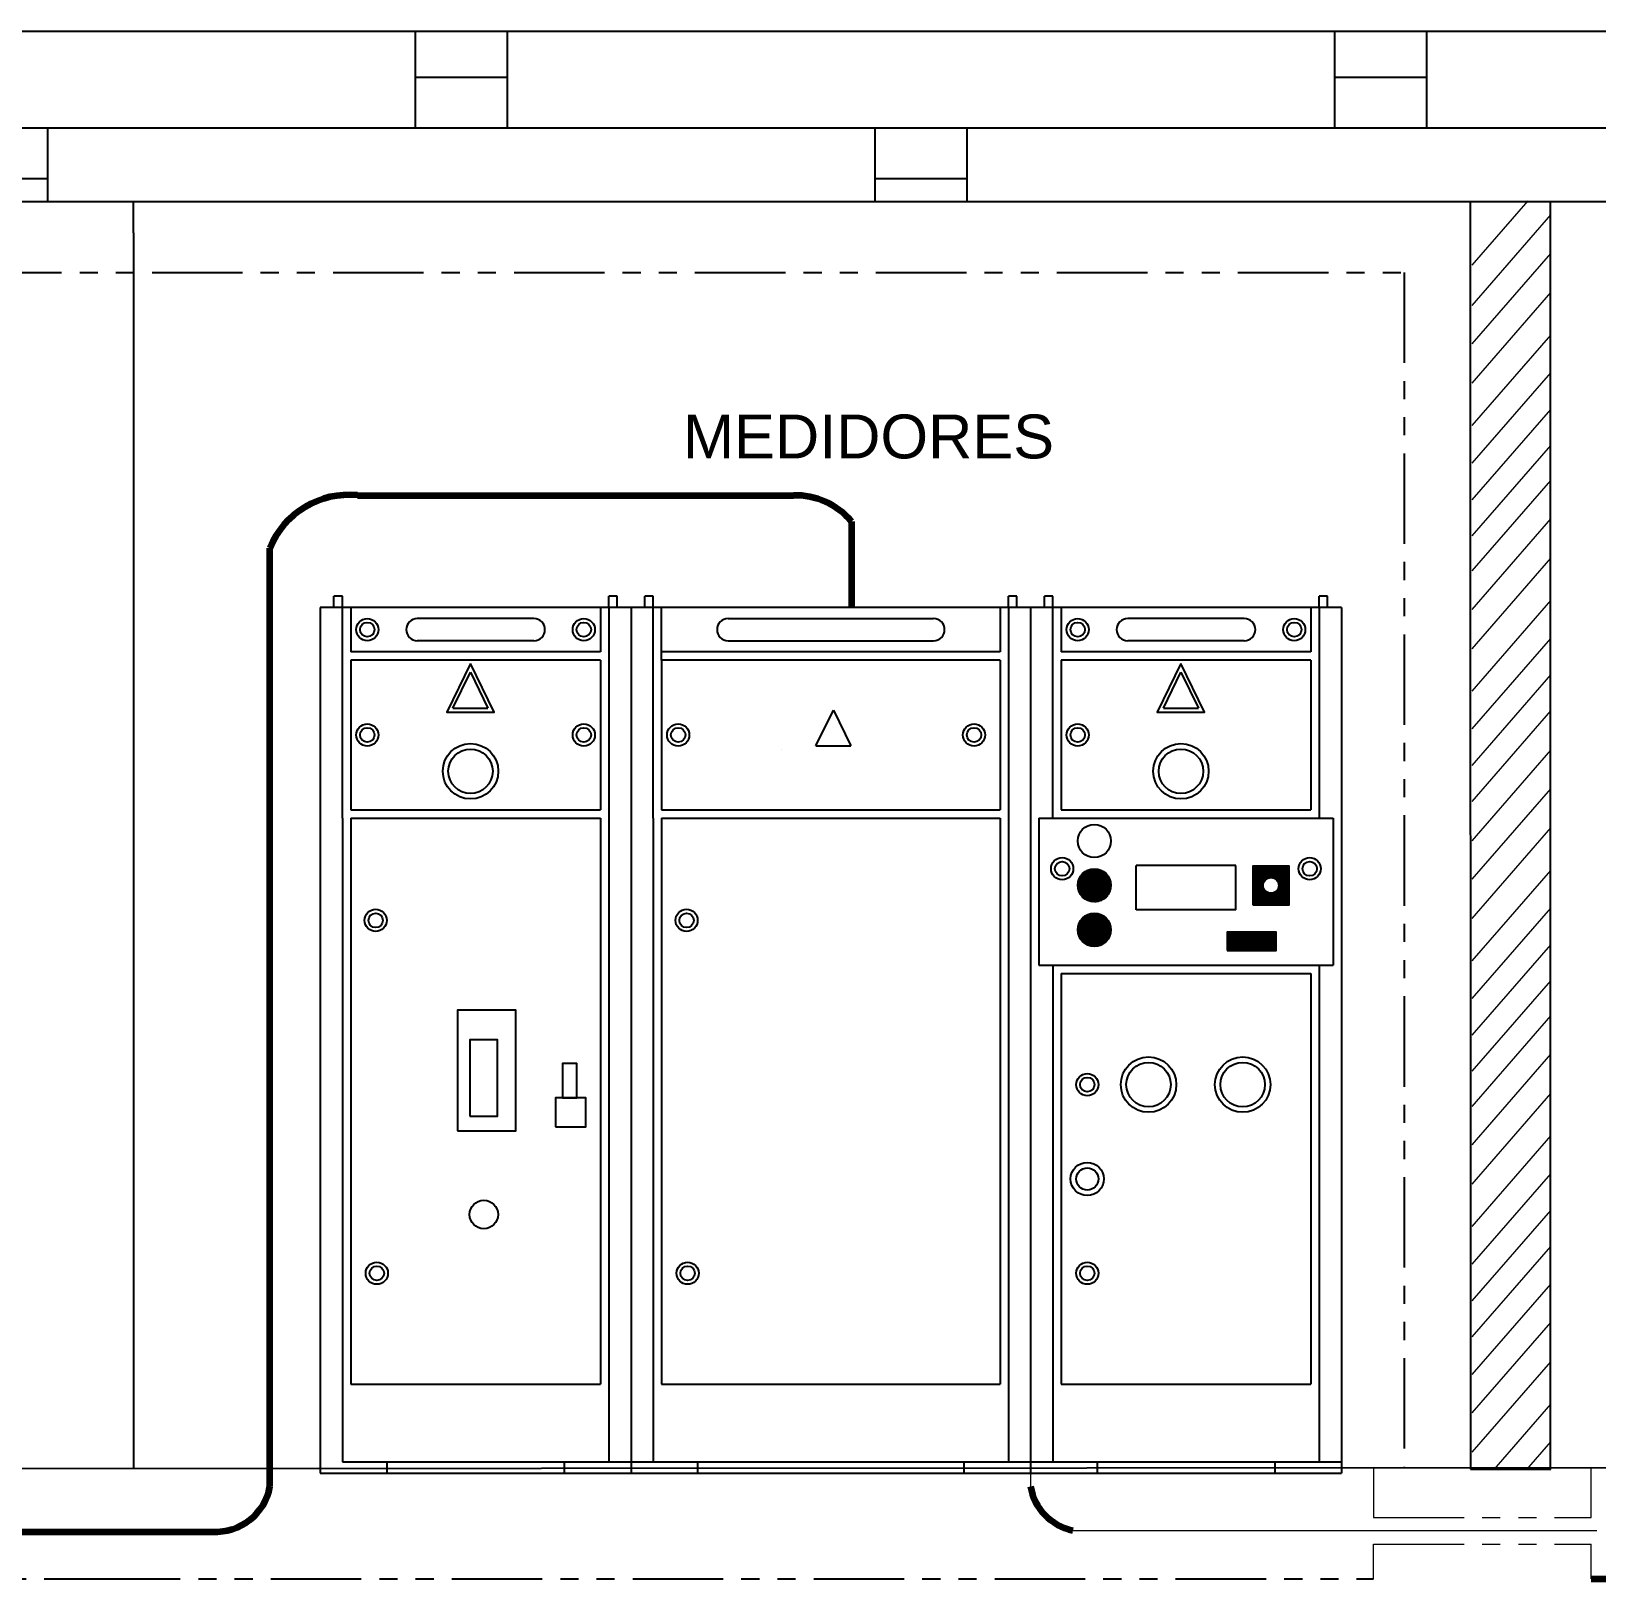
# Model space of a CAD drawing. Header units: millimetres. Extents: x 20 to 897, y 6 to 547.
# Drawn here: x 263.71 to 306.96, y 26.97 to 69.73 of the extents above; entities that cross this region are included whole.
import ezdxf

# ---------------------------------------------------------------- set-up
doc = ezdxf.new("R2010")
doc.units = ezdxf.units.MM
doc.linetypes.add('PHANTOM', pattern=[2.5, 1.25, -0.25, 0.25, -0.25, 0.25, -0.25])
doc.layers.get('0').update_dxf_attribs({"color": 162})
for name, color, linetype, lineweight in [('CABLEADO', 240, 'Continuous', 20), ('EQUIPO', 4, 'Continuous', 20), ('MUROS', 250, 'Continuous', 0)]:
    doc.layers.add(name, color=color, linetype=linetype, lineweight=lineweight)
doc.layers.add('Media Tensión', color=254, linetype='Continuous')
doc.styles.get("Standard").update_dxf_attribs({"font": 'arial.ttf'})
pattern_1 = [(45, (107.571069, 263.200668), (-0.00685253, 0.00685253), [])]

# ---------------------------------------------------------------- blocks, each defined once
blk = doc.blocks.new('Celda T')
at = {"layer": 'Media Tensión'}
h = blk.add_hatch(dxfattribs=at)
h.set_pattern_fill('_U', color=150, scale=0.009691, angle=45, style=0, pattern_type=0)
h.set_pattern_definition(pattern_1)
h.paths.add_polyline_path([(166.869, 303.443), (166.869, 303.152, 0.414214), (167.015, 303.298, 0.414214)])
h.paths.add_polyline_path([(166.869, 303.443, 0.414214), (166.724, 303.298, 0.414214), (166.869, 303.152)])
h = blk.add_hatch(dxfattribs=at)
h.set_pattern_fill('_U', color=150, scale=0.009691, angle=45, style=0, pattern_type=0)
h.set_pattern_definition(pattern_1)
h.paths.add_polyline_path([(168.569, 303.128), (168.569, 303.466), (168.254, 303.466), (168.254, 303.128)])
h.paths.add_polyline_path([(168.343, 303.297, -1), (168.48, 303.297, -1)], flags=16)
h = blk.add_hatch(dxfattribs=at)
h.set_pattern_fill('_U', color=150, scale=0.009691, angle=45, style=0, pattern_type=0)
h.set_pattern_definition(pattern_1)
h.paths.add_polyline_path([(166.869, 303.055, 0.414214), (166.724, 302.91), (166.869, 302.91)])
h.paths.add_polyline_path([(166.869, 303.055), (166.869, 302.765, 0.414214), (167.015, 302.91, 0.414214)])
h.paths.add_polyline_path([(166.869, 302.91), (166.724, 302.91, 0.414214), (166.869, 302.765)])
h = blk.add_hatch(dxfattribs=at)
h.set_pattern_fill('_U', color=150, scale=0.009691, angle=45, style=0, pattern_type=0)
h.set_pattern_definition(pattern_1)
h.paths.add_polyline_path([(168.029, 302.888), (168.029, 302.73), (168.457, 302.73), (168.457, 302.888)])
at = {"color": 150}
blk.add_line((160.11, 298.166), (169.026, 298.166), dxfattribs=at)
at = {"layer": 'Media Tensión', "color": 150}
for p, q in [((162.824, 305.725), (160.11, 305.725)), ((160.11, 305.725), (160.11, 298.166)), ((160.304, 305.822), (160.231, 305.822)), ((160.231, 305.725), (160.231, 305.822)), ((160.304, 305.725), (160.304, 305.822)), ((160.304, 305.337), (160.304, 305.725)), ((160.377, 305.725), (160.377, 305.337)), ((162.557, 305.725), (162.557, 305.337)), ((162.703, 305.822), (162.63, 305.822)), ((162.63, 305.725), (162.63, 305.822)), ((162.63, 305.725), (162.63, 305.337)), ((162.703, 305.725), (162.703, 305.822)), ((166.312, 305.725), (162.824, 305.725)), ((162.824, 305.725), (162.824, 298.166)), ((162.945, 305.725), (162.945, 305.822)), ((163.018, 305.822), (162.945, 305.822)), ((163.018, 305.725), (163.018, 305.822)), ((163.018, 303.884), (163.018, 305.725)), ((163.09, 305.265), (163.09, 305.725)), ((166.046, 305.725), (166.046, 305.337)), ((166.119, 305.725), (166.119, 305.822)), ((166.191, 305.822), (166.119, 305.822)), ((166.119, 305.725), (166.119, 305.337)), ((166.191, 305.725), (166.191, 305.822)), ((169.026, 305.725), (166.312, 305.725)), ((166.312, 305.725), (166.312, 298.166)), ((166.506, 305.822), (166.434, 305.822)), ((166.434, 305.725), (166.434, 305.822)), ((166.506, 305.725), (166.506, 305.822)), ((166.506, 305.337), (166.506, 305.725)), ((166.579, 305.725), (166.579, 305.337)), ((168.759, 305.725), (168.759, 305.337)), ((168.905, 305.822), (168.832, 305.822)), ((168.832, 305.725), (168.832, 305.822)), ((168.832, 305.725), (168.832, 305.337)), ((168.905, 305.725), (168.905, 305.822)), ((169.026, 305.725), (169.026, 298.166)), ((161.976, 305.628), (160.958, 305.628)), ((163.672, 305.628), (165.465, 305.628)), ((168.178, 305.628), (167.16, 305.628)), ((161.976, 305.434), (160.958, 305.434)), ((163.672, 305.434), (165.465, 305.434)), ((168.178, 305.434), (167.16, 305.434)), ((160.304, 303.884), (160.304, 305.337)), ((162.557, 305.337), (160.377, 305.337)), ((162.63, 305.337), (162.63, 303.884)), ((166.046, 305.337), (163.09, 305.337)), ((166.119, 305.337), (166.119, 303.884)), ((166.506, 303.884), (166.506, 305.337)), ((168.759, 305.337), (166.579, 305.337)), ((168.832, 305.337), (168.832, 303.884)), ((160.377, 305.265), (160.377, 303.957)), ((162.557, 305.265), (160.377, 305.265)), ((161.27, 304.845), (161.423, 305.158)), ((161.423, 305.158), (161.575, 304.845)), ((162.557, 305.265), (162.557, 303.957)), ((163.09, 305.265), (163.09, 303.957)), ((166.046, 305.265), (163.09, 305.265)), ((166.046, 305.265), (166.046, 303.957)), ((168.759, 305.265), (166.579, 305.265)), ((166.579, 305.265), (166.579, 303.957)), ((167.472, 304.845), (167.625, 305.158)), ((167.625, 305.158), (167.778, 304.845)), ((168.759, 305.265), (168.759, 303.957)), ((161.27, 304.845), (161.575, 304.845)), ((164.438, 304.515), (164.591, 304.828)), ((164.591, 304.828), (164.744, 304.515)), ((167.472, 304.845), (167.778, 304.845)), ((161.423, 304.488), (161.423, 304.488)), ((164.136, 304.488), (164.136, 304.488)), ((164.438, 304.515), (164.744, 304.515)), ((160.377, 303.957), (162.557, 303.957)), ((163.09, 303.957), (165.271, 303.957)), ((163.866, 303.957), (166.046, 303.957)), ((166.579, 303.957), (168.759, 303.957)), ((160.304, 303.884), (160.304, 298.263)), ((160.377, 303.884), (160.377, 298.941)), ((160.377, 303.884), (162.557, 303.884)), ((162.557, 303.884), (162.557, 298.941)), ((162.63, 303.884), (162.63, 298.263)), ((163.018, 303.884), (163.018, 298.263)), ((163.09, 303.884), (163.09, 298.941)), ((163.09, 303.884), (165.271, 303.884)), ((163.866, 303.884), (166.046, 303.884)), ((166.046, 303.884), (166.046, 298.941)), ((166.119, 303.884), (166.119, 298.263)), ((166.385, 303.884), (168.953, 303.884)), ((166.385, 303.884), (166.385, 302.6)), ((168.953, 303.884), (168.953, 302.6)), ((167.233, 303.084), (167.233, 303.472)), ((168.105, 303.472), (167.233, 303.472)), ((168.105, 303.084), (168.105, 303.472)), ((168.105, 303.084), (167.233, 303.084)), ((160.304, 302.6), (160.304, 298.263)), ((163.018, 302.6), (163.018, 298.263)), ((166.385, 302.6), (168.953, 302.6)), ((166.506, 302.6), (166.506, 298.263)), ((168.832, 302.6), (168.832, 298.263)), ((166.579, 302.527), (166.579, 298.941)), ((166.579, 302.527), (168.759, 302.527)), ((168.759, 302.527), (168.759, 298.941)), ((160.377, 298.941), (162.557, 298.941)), ((163.09, 298.941), (166.046, 298.941)), ((166.579, 298.941), (168.759, 298.941)), ((160.11, 298.263), (160.11, 298.166)), ((160.304, 298.263), (162.63, 298.263)), ((160.692, 298.263), (160.692, 298.166)), ((162.242, 298.263), (162.242, 298.166)), ((162.242, 298.263), (162.242, 298.166)), ((162.242, 298.263), (162.242, 298.166)), ((162.242, 298.263), (162.242, 298.166)), ((162.63, 298.263), (166.119, 298.263)), ((163.405, 298.263), (163.405, 298.166)), ((165.731, 298.263), (165.731, 298.166)), ((165.731, 298.263), (165.731, 298.166)), ((165.731, 298.263), (165.731, 298.166)), ((165.731, 298.263), (165.731, 298.166)), ((166.119, 298.263), (169.026, 298.263)), ((166.894, 298.263), (166.894, 298.166)), ((168.444, 298.263), (168.444, 298.166))]:
    blk.add_line(p, q, dxfattribs=at)
for points in [[(161.423, 305.236), (161.216, 304.811), (161.63, 304.811)], [(167.625, 305.236), (167.418, 304.811), (167.832, 304.811)], [(168.254, 303.128), (168.569, 303.128), (168.569, 303.466), (168.254, 303.466)], [(168.029, 302.73), (168.457, 302.73), (168.457, 302.888), (168.029, 302.888)], [(161.31, 301.154), (161.819, 301.154), (161.819, 302.207), (161.31, 302.207)], [(161.418, 301.281), (161.659, 301.281), (161.659, 301.949), (161.418, 301.949)], [(162.226, 301.442), (162.352, 301.442), (162.352, 301.741), (162.226, 301.741)], [(162.164, 301.189), (162.429, 301.189), (162.429, 301.442), (162.164, 301.442)]]:
    blk.add_lwpolyline(points, close=True, dxfattribs=at)
for centre, radius in [((160.522, 305.531), 0.0969), ((160.522, 305.531), 0.063), ((162.412, 305.531), 0.0969), ((162.412, 305.531), 0.063), ((166.724, 305.531), 0.0969), ((166.724, 305.531), 0.063), ((168.614, 305.531), 0.0969), ((168.614, 305.531), 0.063), ((160.522, 304.611), 0.0969), ((160.522, 304.611), 0.063), ((162.412, 304.611), 0.0969), ((162.412, 304.611), 0.063), ((163.236, 304.611), 0.0969), ((163.236, 304.611), 0.063), ((165.819, 304.611), 0.0969), ((165.819, 304.611), 0.063), ((166.724, 304.611), 0.0969), ((166.724, 304.611), 0.063), ((161.423, 304.294), 0.242), ((161.423, 304.294), 0.194), ((167.625, 304.294), 0.242), ((167.625, 304.294), 0.194), ((166.869, 303.685), 0.145), ((166.588, 303.443), 0.0969), ((168.749, 303.443), 0.0969), ((166.588, 303.443), 0.063), ((166.869, 303.298), 0.145), ((168.749, 303.443), 0.063), ((168.411, 303.297), 0.0684), ((160.595, 302.992), 0.0969), ((160.595, 302.992), 0.063), ((163.309, 302.992), 0.0969), ((163.309, 302.992), 0.063), ((166.869, 302.91), 0.145), ((167.342, 301.558), 0.242), ((167.342, 301.558), 0.194), ((168.164, 301.558), 0.242), ((168.164, 301.558), 0.194), ((166.807, 301.558), 0.0969), ((166.807, 301.558), 0.063), ((166.807, 300.734), 0.145), ((166.807, 300.734), 0.0969), ((161.539, 300.424), 0.124), ((160.605, 299.911), 0.0969), ((160.605, 299.911), 0.063), ((163.318, 299.911), 0.0969), ((163.318, 299.911), 0.063), ((166.807, 299.911), 0.0969), ((166.807, 299.911), 0.063)]:
    blk.add_circle(centre, radius, dxfattribs=at)
for centre, start, end in [((160.958, 305.531), 90, 270), ((161.976, 305.531), 270, 90), ((163.672, 305.531), 90, 270), ((165.465, 305.531), 270, 90), ((167.16, 305.531), 90, 270), ((168.178, 305.531), 270, 90)]:
    blk.add_arc(centre, 0.0969, start, end, dxfattribs=at)

msp = doc.modelspace()

# ---------------------------------------------------------------- hatches: boundary and pattern name
at = {"layer": 'MUROS', "linetype": 'ByBlock', "lineweight": -2, "ltscale": 2}
h = msp.add_hatch(dxfattribs=at)
h.set_pattern_fill('BRSTONE', color=256)
h.paths.add_polyline_path([(339.576, 69.734), (222.916, 69.734), (222.917, 65.035), (339.576, 65.035)])

# ---------------------------------------------------------------- linework, layer by layer
at = {"layer": 'CABLEADO', "linetype": 'ByBlock', "lineweight": 106, "ltscale": 2}
for p, q in [((272.725, 56.911), (284.766, 56.911)), ((286.373, 56.191), (286.373, 53.816)), ((270.304, 29.521), (270.304, 55.456)), ((257.971, 28.274), (268.716, 28.274))]:
    msp.add_line(p, q, dxfattribs=at)
at = {"layer": 'CABLEADO', "linetype": 'PHANTOM', "ltscale": 2}
msp.add_line((291.321, 29.893), (291.321, 29.521), dxfattribs=at)
at = {"layer": 'CABLEADO', "ltscale": 2}
msp.add_line((292.485, 28.309), (306.962, 28.309), dxfattribs=at)
at = {"layer": 'CABLEADO', "linetype": 'ByBlock', "lineweight": 106, "ltscale": 2}
for centre, radius, start, end in [((272.485, 54.57), 2.354, 84.1459, 157.8864), ((284.822, 54.883), 2.029, 40.1258, 91.5635), ((268.799, 29.803), 1.532, 266.9288, 349.3897), ((292.793, 29.769), 1.493, 189.5603, 258.0793)]:
    msp.add_arc(centre, radius, start, end, dxfattribs=at)
at = {"layer": 'EQUIPO', "linetype": 'PHANTOM', "lineweight": -2, "ltscale": 2}
for p, q in [((227.049, 63.07), (301.64, 63.07)), ((301.64, 63.07), (301.64, 30.041)), ((229.067, 26.975), (265.329, 26.975)), ((265.329, 26.975), (300.797, 26.975))]:
    msp.add_line(p, q, dxfattribs=at)
at = {"layer": 'EQUIPO', "linetype": 'PHANTOM', "ltscale": 2}
for p, q in [((300.797, 30.04), (300.797, 28.666)), ((306.812, 28.666), (306.812, 30.044)), ((300.797, 28.666), (306.812, 28.666)), ((300.797, 26.975), (300.797, 27.927)), ((300.797, 27.927), (306.812, 27.927)), ((306.812, 26.975), (306.812, 27.927))]:
    msp.add_line(p, q, dxfattribs=at)
at = {"layer": 'EQUIPO', "linetype": 'PHANTOM', "lineweight": 106, "ltscale": 2}
msp.add_line((306.812, 26.975), (309.227, 26.975), dxfattribs=at)
at = {"layer": 'MUROS', "linetype": 'ByBlock', "lineweight": -2, "ltscale": 2}
for p, q in [((222.916, 69.734), (339.576, 69.734)), ((222.917, 65.035), (339.576, 65.035)), ((266.536, 64.168), (266.536, 65.035)), ((303.468, 65.035), (303.479, 29.998)), ((305.688, 29.991), (305.688, 65.035)), ((266.536, 64.168), (266.536, 30.018)), ((225.195, 29.991), (337.401, 30.064)), ((303.479, 29.998), (305.688, 29.991))]:
    msp.add_line(p, q, dxfattribs=at)
at = {"layer": 'MUROS'}
for p, q in [((305.058, 65.046), (303.512, 63.27)), ((305.688, 64.66), (303.512, 62.16)), ((305.688, 63.598), (303.512, 61.098)), ((305.688, 62.512), (303.512, 60.011)), ((305.688, 61.341), (303.512, 58.841)), ((305.688, 60.298), (303.512, 57.797)), ((305.688, 59.285), (303.512, 56.784)), ((305.688, 58.291), (303.512, 55.791)), ((305.688, 57.322), (303.512, 54.822)), ((305.688, 56.26), (303.512, 53.76)), ((305.688, 55.174), (303.512, 52.673)), ((305.688, 54.003), (303.512, 51.503)), ((305.688, 52.96), (303.512, 50.46)), ((305.688, 51.947), (303.512, 49.446)), ((305.688, 50.953), (303.512, 48.453)), ((305.688, 49.867), (303.512, 47.366)), ((305.688, 48.805), (303.512, 46.304)), ((305.688, 47.719), (303.512, 45.218)), ((305.688, 46.548), (303.512, 44.047)), ((305.688, 45.505), (303.512, 43.004)), ((305.688, 44.491), (303.512, 41.991)), ((305.688, 43.498), (303.512, 40.997)), ((305.688, 42.528), (303.512, 40.027)), ((305.688, 41.466), (303.512, 38.965)), ((305.688, 40.38), (303.512, 37.879)), ((305.688, 39.209), (303.512, 36.708)), ((305.688, 38.166), (303.512, 35.665)), ((305.688, 37.152), (303.512, 34.651)), ((305.688, 36.159), (303.512, 33.658)), ((305.688, 35.118), (303.512, 32.617)), ((305.688, 34.056), (303.512, 31.555)), ((305.688, 32.97), (303.512, 30.469)), ((305.688, 31.799), (304.119, 29.996)), ((305.688, 30.756), (305.024, 29.993))]:
    msp.add_line(p, q, dxfattribs=at)

# ---------------------------------------------------------------- block references
at = {"layer": 'Media Tensión', "xscale": 3.164815237563535, "yscale": 3.164815237563535, "zscale": 3.164815237563535}
msp.add_blockref('Celda T', (-235.027, -913.747), dxfattribs=at)

# ---------------------------------------------------------------- texts
at = {"layer": 'MUROS', "linetype": 'ByBlock', "lineweight": -2, "ltscale": 2, "insert": (281.719, 59.144), "char_height": 1.2118, "attachment_point": 1}
msp.add_mtext_dynamic_manual_height_columns('MEDIDORES', width=27.41561, gutter_width=6.059, heights=[0], dxfattribs=at)

doc.saveas('drawing.dxf')
